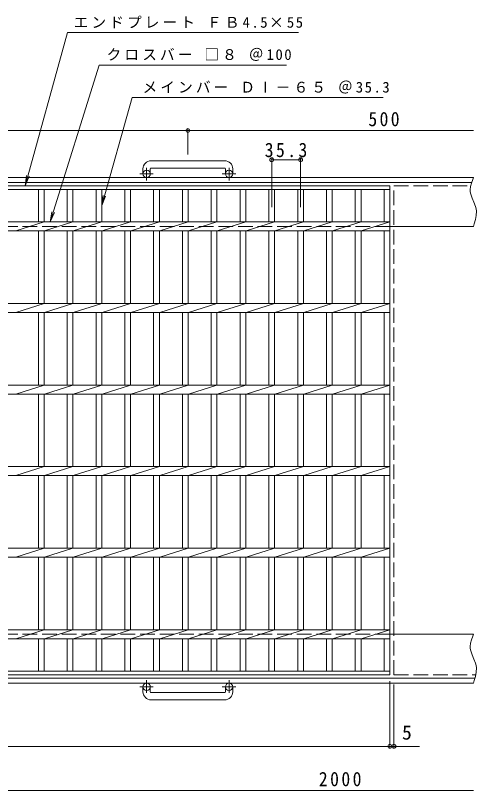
# Model space of a CAD drawing. Units: millimetres, scale not verified. Extents: x -896 to 1052, y -822 to 805.
# Drawn here: x -310 to 254, y -145 to 805 of the extents above; entities that cross this region are included whole.
import ezdxf
from ezdxf.enums import TextEntityAlignment as Align

# ---------------------------------------------------------------- set-up
doc = ezdxf.new("R2010")
doc.units = ezdxf.units.MM
doc.header["$LTSCALE"] = 6
doc.header["$PDMODE"] = 32
doc.header["$PDSIZE"] = 4.8
doc.linetypes.add('CHAIN1', pattern=[8, 5, -1, 1, -1])
doc.linetypes.add('DASHED3', pattern=[4, 3, -1])
for name, color, linetype, lineweight in [('A-1_ピット', 2, 'Continuous', 9), ('A-2_蓋', 3, 'Continuous', 9), ('A-4_寸法', 7, 'Continuous', 9)]:
    doc.layers.add(name, color=color, linetype=linetype, lineweight=lineweight)
doc.styles.add('ＭＳ ゴシック', font='')
doc.styles.get('ＭＳ ゴシック').set_extended_font_data('MS Gothic')

msp = doc.modelspace()

# ---------------------------------------------------------------- linework, layer by layer
at = {"layer": 'A-1_ピット', "linetype": 'CHAIN1'}
for p, q in [((-149.785, 602.675), (-149.785, 618.272)), ((-48.785, 602.675), (-48.785, 618.272)), ((-141.622, 610.782), (-158.029, 610.782)), ((-40.622, 610.782), (-57.029, 610.782)), ((-141.622, -18.218), (-158.029, -18.218)), ((-149.785, -10.111), (-149.785, -25.708)), ((-40.622, -18.218), (-57.029, -18.218)), ((-48.785, -10.111), (-48.785, -25.708))]:
    msp.add_line(p, q, dxfattribs=at)
at = {"layer": 'A-1_ピット'}
for p, q in [((-144.286, 617.882), (-54.285, 617.882)), ((-54.285, 626.882), (-144.285, 626.882)), ((-154.285, 616.882), (-154.285, 610.782)), ((-145.285, 616.882), (-145.285, 610.782)), ((-53.285, 616.882), (-53.285, 610.782)), ((-44.285, 616.882), (-44.285, 610.782)), ((250.715, 606.282), (-849.285, 606.282)), ((248.315, 600.282), (-849.285, 600.282)), ((250.715, 546.282), (148.215, 546.282)), ((250.715, 46.282), (148.215, 46.282)), ((252.533, -7.718), (-849.285, -7.718)), ((-154.285, -24.319), (-154.285, -18.218)), ((-145.285, -24.319), (-145.285, -18.218)), ((-53.285, -24.319), (-53.285, -18.218)), ((-44.285, -24.319), (-44.285, -18.218)), ((-144.286, -25.319), (-54.285, -25.319)), ((-54.285, -34.318), (-144.285, -34.318))]:
    msp.add_line(p, q, dxfattribs=at)
at = {"layer": 'A-1_ピット', "linetype": 'DASHED3'}
for p, q in [((148.215, 546.282), (-849.285, 546.282)), ((148.215, 46.282), (-849.285, 46.282))]:
    msp.add_line(p, q, dxfattribs=at)
at = {"layer": 'A-1_ピット'}
for points in [[(250.715, 606.282), (249.783, 603.805), (248.315, 599.542), (247.226, 595.304), (246.758, 591.106), (246.865, 588.696), (247.422, 585.783), (249.178, 580.808), (251.367, 575.853), (253.322, 570.869), (254.083, 567.945), (254.442, 564.993), (254.22, 559.835), (253.2, 554.61), (251.692, 549.345), (250.715, 546.282)], [(250.715, -13.718), (-849.285, -13.718), (-849.285, 46.282)], [(250.715, 46.282), (249.783, 43.804), (248.315, 39.541), (247.226, 35.303), (246.758, 31.106), (246.865, 28.696), (247.422, 25.782), (249.178, 20.808), (251.367, 15.853), (253.322, 10.868), (254.083, 7.944), (254.442, 4.993), (254.22, -0.165), (253.2, -5.39), (251.692, -10.655), (250.715, -13.718)]]:
    msp.add_lwpolyline(points, dxfattribs=at)
for centre in [(-149.785, 610.782), (-48.785, 610.782), (-149.785, -18.218), (-48.785, -18.218)]:
    msp.add_circle(centre, 4.5, dxfattribs=at)
for centre, radius, start, end in [((-144.285, 616.882), 10, 90, 180), ((-144.286, 616.882), 1, 90, 180), ((-54.285, 616.882), 10, 0, 90), ((-54.285, 616.882), 1, 0, 90), ((-144.285, -24.319), 10, 180, 270), ((-144.286, -24.319), 1, 180, 270), ((-54.285, -24.319), 10, 270, 0), ((-54.285, -24.319), 1, 270, 0)]:
    msp.add_arc(centre, radius, start, end, dxfattribs=at)
at = {"layer": 'A-2_蓋'}
for p, q in [((-846.785, 591.782), (148.215, 591.782)), ((-282.385, 591.782), (-282.385, 551.782)), ((-275.385, 591.782), (-275.385, 551.782)), ((-247.085, 591.782), (-247.085, 551.782)), ((-240.085, 591.782), (-240.085, 551.782)), ((-211.785, 591.782), (-211.785, 551.782)), ((-204.785, 591.782), (-204.785, 551.782)), ((-176.485, 591.782), (-176.485, 551.782)), ((-169.485, 591.782), (-169.485, 551.782)), ((-141.185, 591.782), (-141.185, 551.782)), ((-134.185, 591.782), (-134.185, 551.782)), ((-105.885, 591.782), (-105.885, 551.782)), ((-98.885, 591.782), (-98.885, 551.782)), ((-70.585, 591.782), (-70.585, 551.782)), ((-63.585, 591.782), (-63.585, 551.782)), ((-35.285, 591.782), (-35.285, 551.782)), ((-28.285, 591.782), (-28.285, 551.782)), ((0.015, 591.782), (0.015, 551.782)), ((7.015, 591.782), (7.015, 551.782)), ((35.315, 591.782), (35.315, 551.782)), ((42.315, 591.782), (42.315, 551.782)), ((70.615, 591.782), (70.615, 551.782)), ((77.615, 591.782), (77.615, 551.782)), ((105.915, 591.782), (105.915, 551.782)), ((112.915, 591.782), (112.915, 551.782)), ((141.215, 591.782), (141.215, 551.782)), ((-846.785, 551.782), (148.215, 551.782)), ((-310.285, 540.783), (-275.385, 551.782)), ((-274.985, 540.783), (-240.085, 551.782)), ((-239.685, 540.783), (-204.785, 551.782)), ((-204.385, 540.783), (-169.485, 551.782)), ((-169.085, 540.783), (-134.185, 551.782)), ((-133.785, 540.783), (-98.886, 551.782)), ((-98.485, 540.783), (-63.585, 551.782)), ((-63.185, 540.783), (-28.285, 551.782)), ((-27.885, 540.783), (7.014, 551.782)), ((7.415, 540.783), (42.315, 551.782)), ((42.715, 540.783), (77.615, 551.782)), ((78.015, 540.783), (112.915, 551.782)), ((113.315, 540.783), (148.214, 551.782)), ((-846.785, 540.783), (148.215, 540.783)), ((-282.385, 540.783), (-282.385, 451.782)), ((-275.385, 540.783), (-275.385, 451.782)), ((-247.085, 540.783), (-247.085, 451.782)), ((-240.085, 540.783), (-240.085, 451.782)), ((-211.785, 540.783), (-211.785, 451.782)), ((-204.785, 540.783), (-204.785, 451.782)), ((-176.485, 540.783), (-176.485, 451.782)), ((-169.485, 540.783), (-169.485, 451.782)), ((-141.185, 540.783), (-141.185, 451.782)), ((-134.185, 540.783), (-134.185, 451.782)), ((-105.885, 540.783), (-105.885, 451.782)), ((-98.885, 540.783), (-98.885, 451.782)), ((-70.585, 540.783), (-70.585, 451.782)), ((-63.585, 540.783), (-63.585, 451.782)), ((-35.285, 540.783), (-35.285, 451.782)), ((-28.285, 540.783), (-28.285, 451.782)), ((0.015, 540.783), (0.015, 451.782)), ((7.015, 540.783), (7.015, 451.782)), ((35.315, 540.783), (35.315, 451.782)), ((42.315, 540.783), (42.315, 451.782)), ((70.615, 540.783), (70.615, 451.782)), ((77.615, 540.783), (77.615, 451.782)), ((105.915, 540.783), (105.915, 451.782)), ((112.915, 540.783), (112.915, 451.782)), ((141.215, 540.783), (141.215, 451.782)), ((-846.785, 451.782), (148.215, 451.782)), ((-310.285, 440.782), (-275.385, 451.782)), ((-274.985, 440.782), (-240.085, 451.782)), ((-239.685, 440.782), (-204.785, 451.782)), ((-204.385, 440.782), (-169.485, 451.782)), ((-169.085, 440.782), (-134.185, 451.782)), ((-133.785, 440.782), (-98.886, 451.782)), ((-98.485, 440.782), (-63.585, 451.782)), ((-63.185, 440.782), (-28.285, 451.782)), ((-27.885, 440.782), (7.014, 451.782)), ((7.415, 440.782), (42.315, 451.782)), ((42.715, 440.782), (77.615, 451.782)), ((78.015, 440.782), (112.915, 451.782)), ((113.315, 440.782), (148.214, 451.782)), ((-846.785, 440.782), (148.215, 440.782)), ((-282.385, 440.782), (-282.385, 351.782)), ((-275.385, 440.782), (-275.385, 351.782)), ((-247.085, 440.782), (-247.085, 351.782)), ((-240.085, 440.782), (-240.085, 351.782)), ((-211.785, 440.782), (-211.785, 351.782)), ((-204.785, 440.782), (-204.785, 351.782)), ((-176.485, 440.782), (-176.485, 351.782)), ((-169.485, 440.782), (-169.485, 351.782)), ((-141.185, 440.782), (-141.185, 351.782)), ((-134.185, 440.782), (-134.185, 351.782)), ((-105.885, 440.782), (-105.885, 351.782)), ((-98.885, 440.782), (-98.885, 351.782)), ((-70.585, 440.782), (-70.585, 351.782)), ((-63.585, 440.782), (-63.585, 351.782)), ((-35.285, 440.782), (-35.285, 351.782)), ((-28.285, 440.782), (-28.285, 351.782)), ((0.015, 440.782), (0.015, 351.782)), ((7.015, 440.782), (7.015, 351.782)), ((35.315, 440.782), (35.315, 351.782)), ((42.315, 440.782), (42.315, 351.782)), ((70.615, 440.782), (70.615, 351.782)), ((77.615, 440.782), (77.615, 351.782)), ((105.915, 440.782), (105.915, 351.782)), ((112.915, 440.782), (112.915, 351.782)), ((141.215, 440.782), (141.215, 351.782)), ((-846.785, 351.782), (148.215, 351.782)), ((-310.285, 340.783), (-275.385, 351.782)), ((-274.985, 340.783), (-240.085, 351.782)), ((-239.685, 340.783), (-204.785, 351.782)), ((-204.385, 340.783), (-169.485, 351.782)), ((-169.085, 340.783), (-134.185, 351.782)), ((-133.785, 340.783), (-98.886, 351.782)), ((-98.485, 340.783), (-63.585, 351.782)), ((-63.185, 340.783), (-28.285, 351.782)), ((-27.885, 340.783), (7.014, 351.782)), ((7.415, 340.783), (42.315, 351.782)), ((42.715, 340.783), (77.615, 351.782)), ((78.015, 340.783), (112.915, 351.782)), ((113.315, 340.783), (148.214, 351.782)), ((-846.785, 340.783), (148.215, 340.783)), ((-282.385, 340.783), (-282.385, 251.782)), ((-275.385, 340.783), (-275.385, 251.782)), ((-247.085, 340.783), (-247.085, 251.782)), ((-240.085, 340.783), (-240.085, 251.782)), ((-211.785, 340.783), (-211.785, 251.782)), ((-204.785, 340.783), (-204.785, 251.782)), ((-176.485, 340.783), (-176.485, 251.782)), ((-169.485, 340.783), (-169.485, 251.782)), ((-141.185, 340.783), (-141.185, 251.782)), ((-134.185, 340.783), (-134.185, 251.782)), ((-105.885, 340.783), (-105.885, 251.782)), ((-98.885, 340.783), (-98.885, 251.782)), ((-70.585, 340.783), (-70.585, 251.782)), ((-63.585, 340.783), (-63.585, 251.782)), ((-35.285, 340.783), (-35.285, 251.782)), ((-28.285, 340.783), (-28.285, 251.782)), ((0.015, 340.783), (0.015, 251.782)), ((7.015, 340.783), (7.015, 251.782)), ((35.315, 340.783), (35.315, 251.782)), ((42.315, 340.783), (42.315, 251.782)), ((70.615, 340.783), (70.615, 251.782)), ((77.615, 340.783), (77.615, 251.782)), ((105.915, 340.783), (105.915, 251.782)), ((112.915, 340.783), (112.915, 251.782)), ((141.215, 340.783), (141.215, 251.782)), ((-846.785, 251.782), (148.215, 251.782)), ((-310.285, 240.783), (-275.385, 251.782)), ((-274.985, 240.783), (-240.085, 251.782)), ((-239.685, 240.783), (-204.785, 251.782)), ((-204.385, 240.783), (-169.485, 251.782)), ((-169.085, 240.783), (-134.185, 251.782)), ((-133.785, 240.783), (-98.886, 251.782)), ((-98.485, 240.783), (-63.585, 251.782)), ((-63.185, 240.783), (-28.285, 251.782)), ((-27.885, 240.783), (7.014, 251.782)), ((7.415, 240.783), (42.315, 251.782)), ((42.715, 240.783), (77.615, 251.782)), ((78.015, 240.783), (112.915, 251.782)), ((113.315, 240.783), (148.214, 251.782)), ((-846.785, 240.783), (148.215, 240.783)), ((-282.385, 240.783), (-282.385, 151.782)), ((-275.385, 240.783), (-275.385, 151.782)), ((-247.085, 240.783), (-247.085, 151.782)), ((-240.085, 240.783), (-240.085, 151.782)), ((-211.785, 240.783), (-211.785, 151.782)), ((-204.785, 240.783), (-204.785, 151.782)), ((-176.485, 240.783), (-176.485, 151.782)), ((-169.485, 240.783), (-169.485, 151.782)), ((-141.185, 240.783), (-141.185, 151.782)), ((-134.185, 240.783), (-134.185, 151.782)), ((-105.885, 240.783), (-105.885, 151.782)), ((-98.885, 240.783), (-98.885, 151.782)), ((-70.585, 240.783), (-70.585, 151.782)), ((-63.585, 240.783), (-63.585, 151.782)), ((-35.285, 240.783), (-35.285, 151.782)), ((-28.285, 240.783), (-28.285, 151.782)), ((0.015, 240.783), (0.015, 151.782)), ((7.015, 240.783), (7.015, 151.782)), ((35.315, 240.783), (35.315, 151.782)), ((42.315, 240.783), (42.315, 151.782)), ((70.615, 240.783), (70.615, 151.782)), ((77.615, 240.783), (77.615, 151.782)), ((105.915, 240.783), (105.915, 151.782)), ((112.915, 240.783), (112.915, 151.782)), ((141.215, 240.783), (141.215, 151.782)), ((-846.785, 151.782), (148.215, 151.782)), ((-310.285, 140.783), (-275.385, 151.782)), ((-274.985, 140.783), (-240.085, 151.782)), ((-239.685, 140.783), (-204.785, 151.782)), ((-204.385, 140.783), (-169.485, 151.782)), ((-169.085, 140.783), (-134.185, 151.782)), ((-133.785, 140.783), (-98.886, 151.782)), ((-98.485, 140.783), (-63.585, 151.782)), ((-63.185, 140.783), (-28.285, 151.782)), ((-27.885, 140.783), (7.014, 151.782)), ((7.415, 140.783), (42.315, 151.782)), ((42.715, 140.783), (77.615, 151.782)), ((78.015, 140.783), (112.915, 151.782)), ((113.315, 140.783), (148.214, 151.782)), ((-846.785, 140.783), (148.215, 140.783)), ((-282.385, 140.783), (-282.385, 51.782)), ((-275.385, 140.783), (-275.385, 51.782)), ((-247.085, 140.783), (-247.085, 51.782)), ((-240.085, 140.783), (-240.085, 51.782)), ((-211.785, 140.783), (-211.785, 51.782)), ((-204.785, 140.783), (-204.785, 51.782)), ((-176.485, 140.783), (-176.485, 51.782)), ((-169.485, 140.783), (-169.485, 51.782)), ((-141.185, 140.783), (-141.185, 51.782)), ((-134.185, 140.783), (-134.185, 51.782)), ((-105.885, 140.783), (-105.885, 51.782)), ((-98.885, 140.783), (-98.885, 51.782)), ((-70.585, 140.783), (-70.585, 51.782)), ((-63.585, 140.783), (-63.585, 51.782)), ((-35.285, 140.783), (-35.285, 51.782)), ((-28.285, 140.783), (-28.285, 51.782)), ((0.015, 140.783), (0.015, 51.782)), ((7.015, 140.783), (7.015, 51.782)), ((35.315, 140.783), (35.315, 51.782)), ((42.315, 140.783), (42.315, 51.782)), ((70.615, 140.783), (70.615, 51.782)), ((77.615, 140.783), (77.615, 51.782)), ((105.915, 140.783), (105.915, 51.782)), ((112.915, 140.783), (112.915, 51.782)), ((141.215, 140.783), (141.215, 51.782)), ((-846.785, 51.782), (148.215, 51.782)), ((-310.285, 40.783), (-275.385, 51.782)), ((-274.985, 40.783), (-240.085, 51.782)), ((-239.685, 40.783), (-204.785, 51.782)), ((-204.385, 40.783), (-169.485, 51.782)), ((-169.085, 40.783), (-134.185, 51.782)), ((-133.785, 40.783), (-98.886, 51.782)), ((-98.485, 40.783), (-63.585, 51.782)), ((-63.185, 40.783), (-28.285, 51.782)), ((-27.885, 40.783), (7.014, 51.782)), ((7.415, 40.783), (42.315, 51.782)), ((42.715, 40.783), (77.615, 51.782)), ((78.015, 40.783), (112.915, 51.782)), ((113.315, 40.783), (148.214, 51.782)), ((-846.785, 40.783), (148.215, 40.783)), ((-282.385, 40.783), (-282.385, 0.782)), ((-275.385, 40.783), (-275.385, 0.782)), ((-247.085, 40.783), (-247.085, 0.782)), ((-240.085, 40.783), (-240.085, 0.782)), ((-211.785, 40.783), (-211.785, 0.782)), ((-204.785, 40.783), (-204.785, 0.782)), ((-176.485, 40.783), (-176.485, 0.782)), ((-169.485, 40.783), (-169.485, 0.782)), ((-141.185, 40.783), (-141.185, 0.782)), ((-134.185, 40.783), (-134.185, 0.782)), ((-105.885, 40.783), (-105.885, 0.782)), ((-98.885, 40.783), (-98.885, 0.782)), ((-70.585, 40.783), (-70.585, 0.782)), ((-63.585, 40.783), (-63.585, 0.782)), ((-35.285, 40.783), (-35.285, 0.782)), ((-28.285, 40.783), (-28.285, 0.782)), ((0.015, 40.783), (0.015, 0.782)), ((7.015, 40.783), (7.015, 0.782)), ((35.315, 40.783), (35.315, 0.782)), ((42.315, 40.783), (42.315, 0.782)), ((70.615, 40.783), (70.615, 0.782)), ((77.615, 40.783), (77.615, 0.782)), ((105.915, 40.783), (105.915, 0.782)), ((112.915, 40.783), (112.915, 0.782)), ((141.215, 40.783), (141.215, 0.782)), ((148.215, 0.782), (-846.785, 0.782)), ((148.215, -3.718), (-846.785, -3.718))]:
    msp.add_line(p, q, dxfattribs=at)
at = {"layer": 'A-2_蓋', "linetype": 'DASHED3'}
for p, q in [((153.215, -3.718), (153.215, 596.282)), ((153.215, 596.282), (247.477, 596.282)), ((153.215, -3.718), (253.527, -3.718))]:
    msp.add_line(p, q, dxfattribs=at)
at = {"layer": 'A-2_蓋'}
msp.add_lwpolyline([(-846.785, 596.282), (148.215, 596.282), (148.215, -3.718)], dxfattribs=at)
at = {"layer": 'A-4_寸法'}
for p, q in [((-298.662, 596.282), (-246.573, 784.214)), ((-246.573, 784.214), (36.44, 784.214)), ((-267.934, 551.782), (-207.94, 744.214)), ((-207.94, 744.214), (21.742, 744.214)), ((-204.785, 571.782), (-167.567, 704.214)), ((-167.567, 704.214), (139.926, 704.214)), ((-99.285, 634.382), (-99.285, 665.438)), ((-849.285, 663.938), (250.715, 663.938)), ((3.515, 569.752), (3.515, 629.523)), ((3.515, 628.023), (38.815, 628.023)), ((38.815, 569.752), (38.815, 629.523)), ((-298.662, 596.282), (-297.031, 608.675)), ((-298.662, 596.282), (-293.878, 607.831)), ((-204.785, 571.782), (-203.154, 584.175)), ((-204.785, 571.782), (-200.002, 583.331)), ((-267.934, 551.782), (-265.946, 564.123)), ((-267.934, 551.782), (-262.82, 563.188)), ((148.215, -11.218), (148.215, -92.768)), ((153.215, -15.218), (153.215, -92.768)), ((-896.376, -91.268), (184.536, -91.268)), ((-849.285, -145.383), (250.715, -145.383))]:
    msp.add_line(p, q, dxfattribs=at)
for p in [(-99.285, 663.938), (3.515, 628.023), (38.815, 628.023), (148.215, -91.268), (153.215, -91.268)]:
    msp.add_point(p, dxfattribs=at)

# ---------------------------------------------------------------- texts
at = {"layer": 'A-4_寸法', "color": 2, "style": 'ＭＳ ゴシック'}
msp.add_text('5', height=17.6, dxfattribs=at).set_placement((163.196, -88.268), align=Align.BOTTOM_LEFT)
at = {"layer": 'A-4_寸法', "char_height": 13.2, "attachment_point": 7, "style": 'ＭＳ ゴシック'}
for s, insert in [('\\T1.21;エンドプレート\\~ＦＢ4.5×55', (-239.21, 789.214)), ('\\T1.21;クロスバー\\~□８\\~＠100', (-198.814, 749.214)), ('\\T1.21;メインバー\\~ＤⅠ－６５\\~＠35.3', (-154.853, 709.214))]:
    msp.add_mtext(s, dxfattribs=dict(at, insert=insert))
at = {"layer": 'A-4_寸法', "color": 2, "char_height": 17.6, "attachment_point": 7, "style": 'ＭＳ ゴシック'}
for s, insert in [('\\T1.27;\\W0.9;500', (121.976, 668.938)), ('\\T1.28;\\W0.9;35.3', (-5.085, 631.023)), ('\\T1.28;\\W0.9;2000', (61.294, -140.383))]:
    msp.add_mtext(s, dxfattribs=dict(at, insert=insert))

doc.saveas('drawing.dxf')
